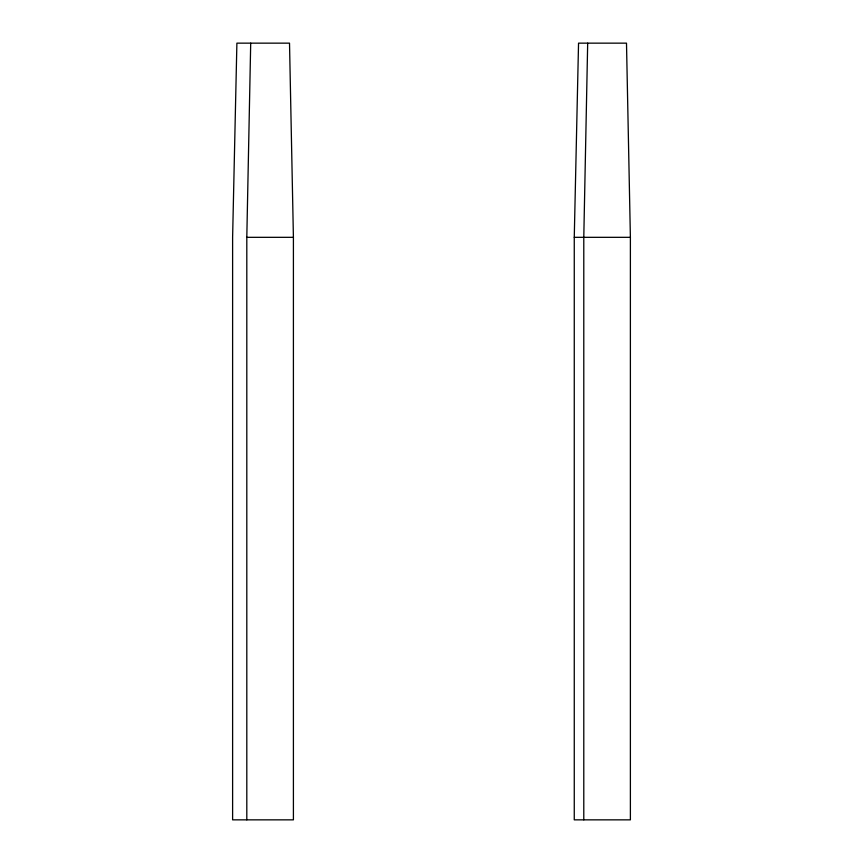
<?xml version="1.0" encoding="UTF-8"?>
<svg xmlns="http://www.w3.org/2000/svg" width="863" height="863" viewBox="0 0 863 863"><rect width="100%" height="100%" fill="white"/><g stroke="black" fill="none" stroke-linecap="round" stroke-linejoin="round"><path stroke-width="1.29" d="M246.807 819.85L246.807 237.325L250.702 43.15M583.787 819.85L583.787 237.325L587.681 43.15M574.262 237.325L578.544 43.15L626.495 43.15L630.389 237.325L630.389 819.85L574.262 819.85L574.262 237.325L583.464 237.325M246.807 237.325L293.409 237.325L293.409 819.85L232.611 819.85L232.611 237.325L236.894 43.15L289.515 43.15L293.409 237.325M583.787 237.325L630.389 237.325"/></g></svg>
